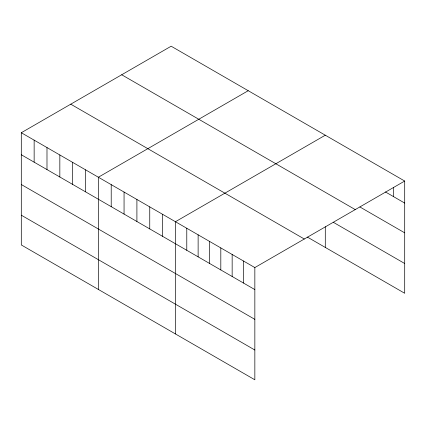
<?xml version="1.0" encoding="UTF-8"?>
<svg xmlns="http://www.w3.org/2000/svg" width="426" height="426" viewBox="0 0 426 426"><rect width="100%" height="100%" fill="white"/><g stroke="black" fill="none" stroke-linecap="round" stroke-linejoin="round"><path stroke-width="0.64" d="M21.3 132.731L254.844 267.565L254.844 379.79L21.3 244.955L21.3 132.731L171.156 46.21L404.7 181.045L404.7 293.269L307.423 237.112M248.225 90.706L98.369 177.227L98.369 289.451M325.294 135.202L175.437 221.722L175.437 333.947M254.844 267.565L404.7 181.045M385.418 191.94L404.7 203.074M359.895 206.967L404.7 232.836M121.703 74.763L355.247 209.597M333.238 222.244L404.7 263.508M70.753 104.178L304.297 239.013M21.3 154.755L254.844 289.589M21.3 184.522L254.844 319.356M21.3 215.189L254.844 350.023M393.358 187.451L393.358 196.524M325.294 226.723L325.294 247.426M243.496 261.016L243.496 283.045M232.154 254.466L232.154 276.495M220.812 247.916L220.812 269.946M209.47 241.366L209.47 263.396M198.127 234.817L198.127 256.846M186.78 228.267L186.78 250.296M162.594 214.305L162.594 236.334M149.75 206.887L149.75 228.916M136.906 199.475L136.906 221.499M124.057 192.057L124.057 214.086M111.213 184.639L111.213 206.669M85.525 169.809L85.525 191.838M72.681 162.391L72.681 184.421M59.837 154.979L59.837 177.003M46.988 147.561L46.988 169.591M34.144 140.143L34.144 162.173"/></g></svg>
